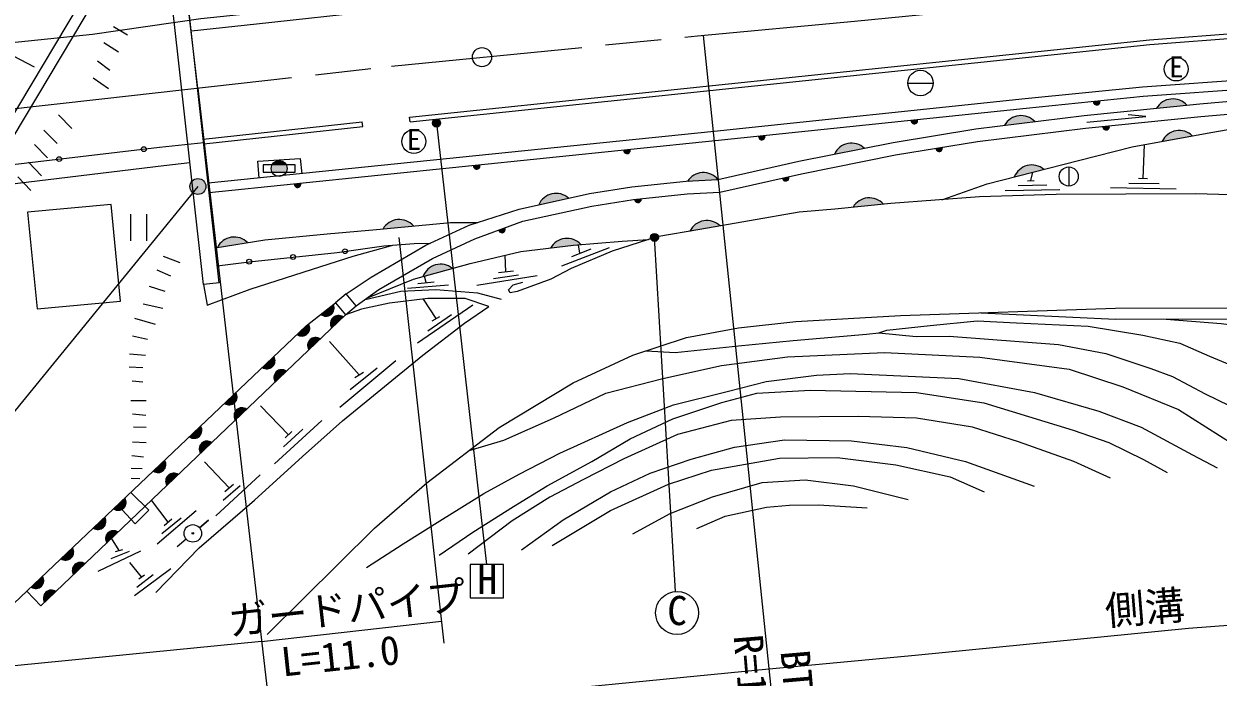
# Model space of a CAD drawing. Units: millimetres at full size, sheet at 1:1000; details may follow other scales. Extents: x 40000 to 680000, y 20000 to 380000.
# Drawn here: x 335918 to 410900, y 259206 to 300248 of the extents above; entities that cross this region are included whole.
import ezdxf
from ezdxf.enums import TextEntityAlignment as Align

# ---------------------------------------------------------------- set-up
doc = ezdxf.new("R2010")
doc.units = ezdxf.units.MM
doc.header["$LTSCALE"] = 1000
doc.linetypes.add('CHAIN', pattern=[18.5, 12, -1.5, 3.5, -1.5])
for name, color, linetype, lineweight in [('M-BGD', 7, 'Continuous', 25), ('M-BGD-EXST', 7, 'Continuous', 25), ('M-BMK', 2, 'CHAIN', 13), ('M-BMK-SRVR', 3, 'Continuous', 25), ('M-STR-HTXT', 7, 'Continuous', 13), ('M-STR-STRC', 7, 'Continuous', 25)]:
    doc.layers.add(name, color=color, linetype=linetype, lineweight=lineweight)
doc.styles.add('ＭＳ ゴシック', font='')
doc.styles.get('ＭＳ ゴシック').set_extended_font_data('MS Gothic')

msp = doc.modelspace()

# ---------------------------------------------------------------- hatches: boundary and pattern name
at = {"layer": 'M-BGD'}
for points in [[(408943, 295135, 0.51219), (407034, 294942)], [(403076, 295366, 0.4608), (403300, 295152, 0.4608), (403476, 295406)], [(391628, 294184, 0.4608), (391852, 293971, 0.4608), (392027, 294226)], [(399393, 294108, 0.51219), (397488, 293877)], [(382050, 293182, 0.4608), (382274, 292970, 0.4608), (382450, 293224)], [(403664, 293798, 0.4608), (403887, 293585, 0.4608), (404064, 293839)], [(409279, 293222, 0.51219), (407392, 292875)], [(388685, 292439, 0.51219), (386804, 292063)], [(393182, 292434, 0.4608), (393419, 292235, 0.4608), (393579, 292499)], [(373582, 292307, 0.4608), (373806, 292094, 0.4608), (373982, 292349)], [(352393, 291386), (351500, 291386, 0.11722), (351446, 291161, 0.11722), (351500, 290936), (352393, 290936, 0.11722), (352446, 291161, 0.11722)], [(352393, 291386, 0.61588), (351500, 291386)], [(352393, 290936), (351968, 290661), (352030, 290668)], [(364144, 291338, 0.4608), (364368, 291125, 0.4608), (364544, 291379)], [(399960, 291108, 0.51219), (398101, 290630)], [(352899, 290183, 0.4608), (353122, 289969, 0.4608), (353298, 290224)], [(379499, 290475, 0.51219), (377584, 290345)], [(383550, 290567, 0.4608), (383798, 290381, 0.4608), (383942, 290655)], [(370117, 289299, 0.51219), (368243, 288884)], [(374270, 289232, 0.4608), (374493, 289018, 0.4608), (374670, 289272)], [(389887, 288918, 0.51219), (387977, 288730)], [(360377, 287553, 0.51219), (358466, 287374)], [(365736, 287291, 0.4608), (366005, 287139, 0.4608), (366113, 287429)], [(379630, 287555, 0.51219), (377739, 287231)], [(349962, 286505, 0.51219), (348067, 286206)], [(370892, 286384, 0.51219), (368985, 286167)], [(362827, 284891, 0.51219), (360977, 284382)], [(354562, 282007, 0.82183), (355342, 282618)], [(353064, 280735, 0.82183), (353796, 281402)], [(355958, 281830, 0.82183), (355243, 281145)], [(354522, 280456, 0.82183), (353806, 279771)], [(350889, 278667, 0.82183), (351607, 279350)], [(352407, 278432, 0.82183), (351692, 277747)], [(348513, 276407, 0.82183), (349231, 277090)], [(349906, 276038, 0.82183), (349190, 275353)], [(346298, 274301, 0.82183), (347016, 274983)], [(347718, 273945, 0.82183), (347002, 273260)], [(344036, 272150, 0.82183), (344754, 272833)], [(345614, 271931, 0.82183), (344898, 271246)], [(341544, 269780, 0.82183), (342262, 270463)], [(340273, 268572, 0.82183), (340991, 269255)], [(341836, 268316, 0.82183), (341120, 267631)], [(338248, 266646, 0.82183), (338966, 267329)], [(339754, 266323, 0.82183), (339038, 265638)], [(336374, 264865, 0.82183), (337092, 265547)], [(337937, 264584, 0.82183), (337221, 263899)]]:
    msp.add_hatch(color=256, dxfattribs=at).paths.add_polyline_path(points)
h = msp.add_hatch(color=256, dxfattribs=at)
edge = h.paths.add_edge_path()
edge.add_ellipse((346525, 268235), major_axis=(-34, -36.6), ratio=1, start_angle=132.88744, end_angle=-47.11256)
at = {"layer": 'M-BGD-EXST'}
for points in [[(362076, 294014, 1), (361576, 294014, 1)], [(375763, 286828, 1), (375263, 286828, 1)]]:
    msp.add_hatch(color=256, dxfattribs=at).paths.add_polyline_path(points)
at = {"layer": 'M-STR-STRC'}
msp.add_hatch(color=256, dxfattribs=at).paths.add_polyline_path([(346345, 290029, 1), (347345, 290029, 1)])

# ---------------------------------------------------------------- linework, layer by layer
at = {"layer": 'M-BGD'}
for p, q in [((347185, 283878), (344698, 306408)), ((348179, 283988), (345692, 306518)), ((341551, 300091), (342430, 299561)), ((334342, 298703), (336571, 297546)), ((340937, 299080), (341849, 298500)), ((340539, 297920), (341319, 297340)), ((340258, 296860), (341236, 296197)), ((391413, 296533), (393013, 296533)), ((338100, 294523), (338928, 293681)), ((337176, 293575), (338004, 292732)), ((336577, 292677), (337405, 291834)), ((406184, 290542), (406283, 292671)), ((336203, 291554), (337031, 290711)), ((399149, 290399), (399267, 290930)), ((401521, 291260), (401521, 290060)), ((335529, 290631), (336357, 289788)), ((398941, 290392), (399357, 290406)), ((405292, 290243), (407208, 290213)), ((405900, 290547), (406468, 290537)), ((397535, 289787), (400954, 289851)), ((398343, 290100), (400149, 290142)), ((404137, 289960), (408262, 289879)), ((342614, 288285), (342614, 286608)), ((343614, 288285), (343614, 286608)), ((366183, 284678), (366134, 285709)), ((369690, 285040), (372678, 286202)), ((370314, 285626), (371535, 286116)), ((370829, 285832), (370738, 286371)), ((344671, 285649), (345706, 285248)), ((344270, 284805), (345115, 284425)), ((361169, 283990), (361064, 284406)), ((364362, 283828), (368139, 284433)), ((365410, 284260), (366966, 284471)), ((365708, 284625), (366659, 284731)), ((343784, 283771), (344777, 283454)), ((348179, 283988), (347185, 283878)), ((360006, 283644), (362581, 283846)), ((360659, 283942), (361678, 284038)), ((361794, 281732), (361008, 282955)), ((356103, 281969), (336990, 263678)), ((343404, 282652), (344650, 282378)), ((360622, 280207), (364109, 282593)), ((361288, 280973), (362764, 281986)), ((342871, 281752), (344156, 281382)), ((361563, 281595), (362026, 281870)), ((342729, 280641), (343688, 280445)), ((356962, 278204), (355110, 280294)), ((342555, 279520), (343557, 279443)), ((355761, 276172), (359277, 279108)), ((342522, 278692), (343383, 278649)), ((356412, 277286), (358105, 278630)), ((356687, 278038), (357237, 278370)), ((342718, 277821), (343383, 277766)), ((342641, 276596), (343589, 276596)), ((352536, 274437), (350783, 276254)), ((342728, 275747), (343567, 275671)), ((351643, 272604), (354622, 275321)), ((342805, 274930), (343600, 274919)), ((352219, 273675), (353429, 274778)), ((352333, 274234), (352739, 274640)), ((342728, 273994), (343589, 273939)), ((342706, 273130), (343436, 273043)), ((342652, 272324), (343338, 272313)), ((348806, 271096), (347260, 272739)), ((342652, 271714), (343208, 271692)), ((347970, 269343), (350754, 271922)), ((348426, 270318), (349500, 271255)), ((348542, 270873), (349069, 271319)), ((344970, 268950), (343926, 270316)), ((344279, 267583), (346739, 269680)), ((344583, 268220), (345788, 269219)), ((344730, 268739), (345210, 269160)), ((341892, 267162), (341429, 267927)), ((346105, 267879), (345532, 267396)), ((340574, 265869), (343260, 267133)), ((341397, 266653), (342544, 267113)), ((341662, 267093), (342123, 267230)), ((343313, 265506), (342573, 266417)), ((342867, 264331), (345141, 266026)), ((343005, 264860), (344034, 265663)), ((343142, 265389), (343485, 265624)), ((336990, 263678), (336105, 264609))]:
    msp.add_line(p, q, dxfattribs=at)
for points in [[(330079, 262652), (321558, 271590), (343103, 307687), (354253, 308698), (355471, 306683), (368040, 307727), (369605, 307050), (379520, 308152), (388446, 308944), (401135, 309119), (408231, 309371), (416644, 309797), (423089, 310098), (429422, 310008), (436127, 309727), (439045, 309501)], [(330586, 263135), (322432, 271688), (343522, 307023), (353512, 307962), (354804, 305925), (367924, 307015), (369497, 306334), (379590, 307455), (388482, 308244), (401152, 308419), (408261, 308671), (416682, 309098), (422994, 309473), (429357, 309482), (436072, 309169), (438794, 308952)], [(438427, 308149), (438309, 307908), (438089, 307399), (433704, 307606), (426190, 307800), (420901, 307800), (415978, 307542), (411811, 307378), (406664, 306964), (401371, 306476), (398051, 306184), (392134, 305445), (384059, 304601), (371686, 303226), (366994, 302826), (360965, 302086), (356570, 301591), (351494, 301034), (347034, 300564), (340232, 299582), (329309, 298454)], [(346432, 299809), (350514, 300250), (358200, 301086), (361748, 301558), (369507, 302432), (375250, 303033), (385665, 304101), (390768, 304716), (397924, 305479), (404746, 306122), (411631, 306695), (414418, 306934), (420080, 307174), (429704, 307230), (437153, 306927), (440375, 306744)], [(435107, 296574), (426421, 297016), (417840, 296941), (413168, 296779), (406145, 296279), (398781, 295535), (379258, 293494), (347490, 290230)], [(435074, 296574), (423864, 296623), (417853, 296341), (413200, 296180), (406196, 295681), (398843, 294938), (379320, 292897), (347556, 289634)], [(356152, 283281), (357713, 284325), (361145, 286335), (363883, 287607), (367024, 288615), (371430, 289589), (374080, 290017), (377498, 290358), (379499, 290475), (384583, 291619), (390492, 292801), (395685, 293658), (402479, 294483), (409747, 295216), (418798, 296011), (425079, 296376), (430143, 296553), (435107, 296574), (439231, 296263)], [(356776, 282524), (358199, 283566), (361568, 285500), (364230, 286739), (367249, 287845), (371580, 288803), (374184, 289223), (377561, 289560), (379611, 289680), (384749, 290836), (390636, 292013), (395798, 292866), (402568, 293688), (409822, 294419), (418856, 295213), (425116, 295576), (430159, 295753), (435078, 295774), (439171, 295465)], [(393552, 289201), (396391, 290191), (402143, 291668), (405499, 292527), (410205, 293392), (413314, 293917), (415682, 294319), (420768, 295058), (422972, 295452)], [(402650, 294080), (406354, 294436), (405250, 294523)], [(331833, 291009), (344434, 292494), (347206, 292802)], [(350681, 290558), (350610, 291617), (353265, 291789), (353363, 290833)], [(65171, 259928), (71278, 260625), (77475, 261340), (89262, 262648), (104349, 264324), (132318, 267321), (169998, 271437), (200862, 274809), (214266, 276387), (221321, 277288), (228869, 278144), (238758, 279129), (243852, 279980), (256431, 281134), (262050, 281728), (267639, 282371), (272164, 282795), (275590, 283320), (284686, 284282), (314948, 287747), (344713, 291347), (346339, 291542)], [(414620, 289432), (409485, 289579), (400740, 289525), (395926, 289378), (390350, 288964), (386826, 288617), (384603, 288408), (378360, 287336), (375667, 286878), (372858, 285977), (370273, 284887), (369003, 284214), (366898, 283431), (366446, 283355), (366348, 283546), (366637, 283853), (367236, 284020)], [(347936, 286186), (351055, 286678), (354964, 287056), (358056, 287334), (362697, 287772), (364410, 287776)], [(348063, 285039), (350064, 285308), (355581, 285894), (358516, 286305), (360429, 286457), (361449, 286476)], [(357488, 283045), (360378, 284217), (363933, 285196), (367127, 285941), (370427, 286345), (373472, 286600), (375138, 286708)], [(347185, 283878), (347417, 282579), (350117, 283584), (354564, 285012), (356587, 285650), (359090, 286351)], [(357341, 282938), (359591, 283446), (361785, 283564), (364408, 283342), (365876, 282957)], [(335282, 263826), (353645, 281287), (355479, 282726)], [(344199, 264517), (346925, 267322), (350401, 270334), (353418, 273067), (355916, 275306), (360975, 279438), (363574, 281444), (365120, 282498), (363623, 282987), (361281, 282987), (358865, 282705), (357116, 282320), (356103, 281969)], [(351188, 261891), (357928, 268561), (361213, 271409), (365749, 274897), (370401, 277688), (374151, 279432), (377528, 280540), (380787, 281149), (384382, 281546), (390956, 281925), (404453, 282392), (415388, 282416), (422865, 282173), (431943, 281575), (438113, 280889), (447878, 279368), (456816, 277028), (464898, 274782), (480041, 271545)], [(396003, 282100), (404465, 281692), (415377, 281716), (422831, 281474), (431882, 280877), (438020, 280195), (447735, 278682), (456634, 276353), (464731, 274102), (479895, 270860)], [(389589, 280828), (390109, 280999), (392817, 281290), (395762, 281581), (398243, 281463), (402733, 281257), (406167, 280693), (408491, 280179), (410356, 279372), (412376, 278526), (414241, 277392), (415506, 276433), (417050, 275521), (418566, 274749), (421023, 273747), (422869, 273766), (425788, 274044), (428608, 274421), (433824, 274622), (437451, 274442), (440380, 274217), (442997, 273762), (443436, 273718)], [(407636, 281699), (411084, 281423), (414502, 281014), (419017, 280584), (423060, 279985), (426633, 279579), (431960, 278770), (434648, 278388), (438525, 277729), (441728, 277083), (448460, 275720), (452525, 274932), (454763, 274610), (462012, 273065), (465994, 272131), (471627, 270789), (475749, 269883), (480027, 268887), (482587, 268308)], [(374992, 279707), (376810, 279602), (380779, 280013), (384215, 280352), (388813, 280763), (389589, 280828), (391942, 280597), (394010, 280626), (400881, 280112), (403854, 279537), (406678, 278588), (408032, 278103), (410078, 276998), (411599, 276267), (413982, 274711), (416095, 273234)], [(363869, 273451), (366050, 274084), (369165, 275477), (372460, 277050), (376033, 277967), (379727, 278788), (383861, 279330), (389958, 279602), (395946, 279314), (401550, 278553), (404923, 277449), (408416, 276017), (411849, 273839), (413998, 272496)], [(357428, 266100), (359740, 267589), (362037, 269016), (364799, 270753), (367018, 271963), (369578, 273282), (373809, 275194), (376711, 276323), (380075, 277141), (382531, 277782), (385681, 278173), (387798, 278280), (394628, 277978), (399361, 277098), (403412, 275921), (406058, 274903), (409294, 273175), (410837, 272351)], [(361983, 266870), (364113, 268306), (366666, 269922), (368772, 271233), (371582, 272746), (373984, 274168), (376668, 275428), (379742, 276452), (381931, 277040), (385298, 277236), (391962, 277079), (396199, 276445), (401794, 274731), (404042, 273956), (406218, 272879), (407707, 272059)], [(404151, 271696), (401837, 272753), (398367, 273989), (395475, 274906), (391965, 275484), (388295, 275584), (383418, 275545), (380326, 275326), (376955, 274448), (373597, 272912), (371044, 271616), (368950, 270519), (366577, 269024), (363805, 266934)], [(367158, 267211), (369771, 269085), (372742, 270840), (375236, 272016), (377808, 272893), (380541, 273651), (383672, 274109), (387888, 274049), (391359, 273631), (395049, 272754), (399344, 271198)], [(369085, 267470), (372745, 269683), (376383, 271326), (379101, 272202), (383357, 272972), (386984, 273003), (390674, 272538), (394085, 271794), (396204, 270840)], [(374155, 268218), (376487, 269487), (379164, 270536), (382265, 271430), (384971, 271611), (388007, 271218), (391432, 270373)], [(342623, 270807), (343758, 269691), (342912, 268839), (342058, 269739)], [(378176, 268551), (379955, 269323), (382539, 269891), (383997, 270019), (385806, 270037), (388869, 269840)], [(346946, 268589), (347519, 269072), (346946, 268589)]]:
    msp.add_lwpolyline(points, dxfattribs=at)
for points in [[(352946, 291161), (352946, 291386), (350946, 291386), (350946, 290936), (352946, 290936)], [(336754, 282350), (341984, 282836), (341393, 288905), (336137, 288419)], [(356103, 281969), (356776, 282524), (356152, 283281), (355479, 282726)]]:
    msp.add_lwpolyline(points, close=True, dxfattribs=at)
for centre, radius in [((392213, 296533), 800), ((343447, 292378), 150), ((338134, 291752), 150), ((351946, 291161), 500), ((401521, 290660), 600), ((352823, 285601), 150), ((356082, 285964), 150), ((350064, 285308), 150), ((346525, 268235), 550), ((346525, 268235), 50)]:
    msp.add_circle(centre, radius, dxfattribs=at)
for centre, radius, start, end in [((408058, 294351), 1182, 41.51377, 149.99893), ((403279, 295355), 203, 176.80751, 14.7309), ((391831, 294173), 203, 177.00752, 14.93091), ((398524, 293307), 1182, 42.68169, 151.16684), ((382253, 293172), 203, 177.00752, 14.93091), ((403867, 293787), 203, 176.79466, 14.71804), ((408461, 292369), 1182, 46.17735, 154.6625), ((387880, 291574), 1182, 47.06445, 155.5496), ((393386, 292435), 203, 180.41436, 18.33774), ((373785, 292296), 203, 176.90367, 14.82705), ((364347, 291327), 203, 176.90367, 14.82705), ((399203, 290200), 1182, 50.16124, 158.64639), ((353102, 290172), 203, 176.90367, 14.82705), ((378588, 289721), 1182, 39.63614, 148.1213), ((383753, 290580), 203, 183.7225, 21.64589), ((369329, 288417), 1182, 48.2247, 156.70985), ((374473, 289220), 203, 176.72856, 14.65194), ((389000, 288137), 1182, 41.366, 149.85115), ((359486, 286776), 1182, 41.10188, 149.58703), ((365935, 287330), 203, 191.16907, 29.09246), ((378801, 286712), 1182, 45.46632, 153.95147), ((349122, 285673), 1182, 44.71991, 153.20507), ((370017, 285589), 1182, 42.26337, 150.74853), ((362085, 283970), 1182, 51.1509, 159.63605), ((354891, 282389), 505, 229.28845, 26.94665), ((353364, 281141), 505, 233.52906, 31.18725), ((355668, 281417), 505, 54.91088, 212.56907), ((354232, 280043), 505, 54.91088, 212.56907), ((351181, 279079), 505, 234.72906, 32.38725), ((352117, 278019), 505, 54.91088, 212.56907), ((348805, 276820), 505, 234.72906, 32.38725), ((349615, 275625), 505, 54.91088, 212.56907), ((346589, 274713), 505, 234.72906, 32.38725), ((347428, 273532), 505, 54.91088, 212.56907), ((344327, 272562), 505, 234.72906, 32.38725), ((345324, 271518), 505, 54.91088, 212.56907), ((341836, 270193), 505, 234.72906, 32.38725), ((340565, 268984), 505, 234.72906, 32.38725), ((341546, 267903), 505, 54.91088, 212.56907), ((338540, 267059), 505, 234.72906, 32.38725), ((339463, 265910), 505, 54.91088, 212.56907), ((336666, 265277), 505, 234.72906, 32.38725), ((337646, 264171), 505, 54.91088, 212.56907)]:
    msp.add_arc(centre, radius, start, end, dxfattribs=at)
at = {"layer": 'M-BGD-EXST'}
for p, q in [((361826, 294014), (364958, 266286)), ((376830, 264583), (375513, 286828)), ((366036, 266286), (363936, 266286)), ((363936, 266286), (363936, 264186)), ((366036, 264186), (366036, 266286)), ((363936, 264186), (366036, 264186))]:
    msp.add_line(p, q, dxfattribs=at)
for centre, radius in [((408264, 297412), 750), ((361826, 294014), 250), ((360397, 292856), 750), ((375513, 286828), 250), ((376931, 263237), 1350)]:
    msp.add_circle(centre, radius, dxfattribs=at)
at = {"layer": 'M-BMK'}
msp.add_lwpolyline([(314253, 292618), (340803, 295533), (359007, 297597), (378220, 299491), (388074, 300411), (405569, 302125), (415488, 302881), (423648, 303125), (431620, 302899), (437227, 302651), (443015, 302212), (447128, 301806), (449815, 301528), (456145, 300622), (461736, 299652), (467610, 298482), (475776, 296229), (484325, 293645)], dxfattribs=at)
at = {"layer": 'M-BMK-SRVR'}
msp.add_circle((364681, 298156), 600, dxfattribs=at)
at = {"layer": 'M-STR-HTXT'}
for p, q in [((346850, 296219), (341946, 337078)), ((383423, 252935), (378585, 299525)), ((346850, 296219), (351551, 255266)), ((359462, 286836), (362287, 261348)), ((350841, 261447), (362134, 262728)), ((350841, 261447), (67941, 233401))]:
    msp.add_line(p, q, dxfattribs=at)
msp.add_lwpolyline([(351412, 256480), (363223, 257819), (382041, 259673), (391884, 260593), (409040, 262273), (417607, 262927), (423679, 263108), (430168, 262924), (434829, 262718), (439536, 262361), (443110, 262008), (444926, 261821), (449890, 261110), (454409, 260326), (458373, 259536), (464667, 257800), (471693, 255676), (477343, 254012), (483443, 251971)], dxfattribs=at)
at = {"layer": 'M-STR-STRC'}
for p, q in [((347184, 293002), (357156, 294095)), ((357189, 293797), (357156, 294095)), ((360166, 294094), (360135, 294392)), ((347217, 292704), (357189, 293797)), ((346845, 290029), (319850, 256944))]:
    msp.add_line(p, q, dxfattribs=at)
for points in [[(360135, 294392), (403380, 298916), (406588, 299248), (412604, 299715), (420651, 299940), (427732, 299937), (433976, 299798), (440142, 299255), (446357, 298519)], [(360166, 294094), (403411, 298618), (406615, 298949), (412620, 299416), (420655, 299640), (427729, 299637), (433959, 299498), (440111, 298957), (446322, 298221)]]:
    msp.add_lwpolyline(points, dxfattribs=at)
msp.add_circle((346845, 290029), 500, dxfattribs=at)

# ---------------------------------------------------------------- texts
at = {"layer": 'M-BGD-EXST', "style": 'ＭＳ ゴシック'}
for s, height, p in [('E', 1320, (407824, 296484)), ('E', 1320, (359957, 291928)), ('H', 1833, (364388, 263878))]:
    msp.add_text(s, height=height, dxfattribs=at).set_placement(p, align=Align.BOTTOM_LEFT)
msp.add_text('C', height=1833, rotation=358.508, dxfattribs=at).set_placement((376276, 261945), align=Align.BOTTOM_LEFT)
at = {"layer": 'M-STR-HTXT', "style": 'ＭＳ ゴシック'}
for s, rotation, p in [('ガードパイプ', 6.352, (348920, 261256)), ('側溝', 4.627, (403918, 261906)), ('L=11.0', 6.116, (352223, 258695)), ('R=180', 274.749, (379928, 261758)), ('BTC', 274.955, (382876, 260792))]:
    msp.add_text(s, height=1833, rotation=rotation, dxfattribs=at).set_placement(p, align=Align.BOTTOM_LEFT)

doc.saveas('drawing.dxf')
